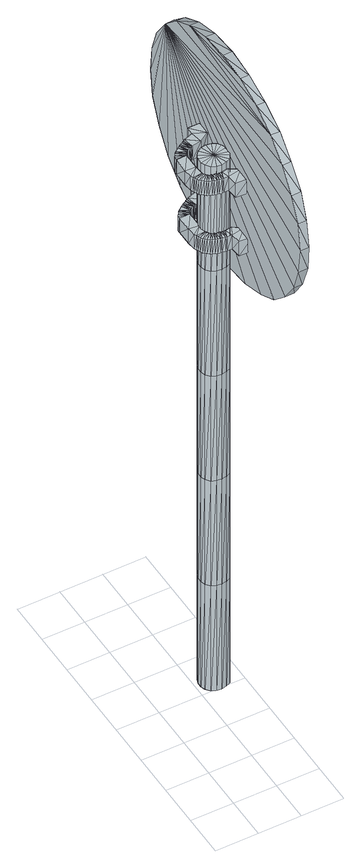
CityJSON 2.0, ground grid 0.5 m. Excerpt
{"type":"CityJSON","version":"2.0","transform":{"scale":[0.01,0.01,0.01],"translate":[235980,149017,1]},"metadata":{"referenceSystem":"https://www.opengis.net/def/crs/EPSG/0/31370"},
"CityObjects":{
"object1":{"type":"GenericCityObject","attributes":{"cluster":10,"mean_distance_to_centroid":0.0187,"new_centroid_x":235980.27,"new_centroid_y":149018.04,"mean_distance_to_camera":4.4,"H1":0,"H2":0,"Z_final":106.74,"cluster2":-1,"proj_x":235980.78,"proj_y":149016.1,"id_line":63139,"bearing_l":75.12,"distance":2.01,"orientation":"left","G_obj":255.12},"geometry":[{"type":"MultiSurface","lod":"2","boundaries":[[[0,1,2]],[[2,1,3]],[[3,1,4]],[[4,1,5]],[[5,1,6]],[[1,7,6]],[[1,8,7]],[[1,9,8]],[[1,10,9]],[[1,11,10]],[[1,12,11]],[[1,13,12]],[[1,14,13]],[[15,14,1]],[[16,15,1]],[[17,16,1]],[[18,17,1]],[[0,18,1]],[[19,20,0]],[[19,0,2]],[[21,19,2]],[[21,2,3]],[[21,3,22]],[[22,3,4]],[[22,4,23]],[[23,4,5]],[[23,5,24]],[[24,5,6]],[[24,6,25]],[[25,6,7]],[[25,7,26]],[[26,7,8]],[[26,8,27]],[[8,9,27]],[[27,9,28]],[[9,10,28]],[[10,29,28]],[[10,11,29]],[[11,30,29]],[[11,12,30]],[[30,12,31]],[[31,12,13]],[[31,13,32]],[[32,13,14]],[[32,14,33]],[[33,14,15]],[[33,15,34]],[[34,15,16]],[[34,16,35]],[[35,16,17]],[[36,35,17]],[[18,36,17]],[[20,36,18]],[[20,18,0]],[[37,38,20]],[[37,20,19]],[[39,37,19]],[[21,39,19]],[[39,21,40]],[[40,21,22]],[[40,22,41]],[[41,22,23]],[[41,23,42]],[[42,23,24]],[[42,24,43]],[[43,24,25]],[[43,25,44]],[[44,25,26]],[[26,45,44]],[[26,27,45]],[[27,46,45]],[[27,28,46]],[[28,47,46]],[[28,29,47]],[[47,29,48]],[[29,30,48]],[[48,30,49]],[[49,30,31]],[[49,31,50]],[[50,31,32]],[[50,32,51]],[[51,32,33]],[[51,33,52]],[[52,33,34]],[[52,34,53]],[[53,34,35]],[[54,53,35]],[[54,35,36]],[[38,54,36]],[[38,36,20]],[[55,56,38]],[[55,38,37]],[[57,55,37]],[[57,37,39]],[[57,39,58]],[[58,39,40]],[[58,40,59]],[[59,40,41]],[[59,41,60]],[[60,41,42]],[[60,42,61]],[[61,42,43]],[[61,43,62]],[[62,43,44]],[[44,63,62]],[[44,45,63]],[[45,64,63]],[[45,46,64]],[[46,65,64]],[[46,47,65]],[[47,66,65]],[[47,48,66]],[[66,48,67]],[[67,48,49]],[[67,49,68]],[[68,49,50]],[[68,50,69]],[[69,50,51]],[[69,51,70]],[[70,51,52]],[[70,52,71]],[[71,52,53]],[[72,71,53]],[[72,53,54]],[[56,72,54]],[[56,54,38]],[[73,74,56]],[[73,56,55]],[[75,73,55]],[[75,55,57]],[[75,57,76]],[[76,57,58]],[[76,58,77]],[[77,58,59]],[[77,59,78]],[[78,59,60]],[[78,60,79]],[[79,60,61]],[[79,61,80]],[[80,61,62]],[[62,81,80]],[[62,63,81]],[[63,82,81]],[[63,64,82]],[[64,83,82]],[[64,65,83]],[[65,84,83]],[[65,66,84]],[[84,66,85]],[[85,66,67]],[[85,67,86]],[[86,67,68]],[[86,68,87]],[[87,68,69]],[[87,69,88]],[[88,69,70]],[[88,70,89]],[[89,70,71]],[[90,89,71]],[[90,71,72]],[[74,90,72]],[[74,72,56]],[[91,92,74]],[[91,74,73]],[[93,91,73]],[[93,73,75]],[[93,75,94]],[[94,75,76]],[[94,76,95]],[[95,76,77]],[[95,77,96]],[[96,77,78]],[[96,78,97]],[[97,78,79]],[[97,79,98]],[[98,79,80]],[[80,99,98]],[[80,81,99]],[[81,100,99]],[[81,82,100]],[[82,101,100]],[[82,83,101]],[[83,102,101]],[[83,84,102]],[[102,84,103]],[[103,84,85]],[[103,85,104]],[[104,85,86]],[[104,86,105]],[[105,86,87]],[[105,87,106]],[[106,87,88]],[[106,88,107]],[[107,88,89]],[[108,107,89]],[[108,89,90]],[[92,108,90]],[[92,90,74]],[[92,91,109]],[[91,93,109]],[[93,94,109]],[[94,95,109]],[[95,96,109]],[[109,96,97]],[[109,97,98]],[[109,98,99]],[[109,99,100]],[[109,100,101]],[[109,101,102]],[[109,102,103]],[[109,103,104]],[[105,109,104]],[[106,109,105]],[[107,109,106]],[[108,109,107]],[[92,109,108]],[[110,111,112]],[[113,112,114]],[[115,112,113]],[[116,112,115]],[[117,112,116]],[[118,112,117]],[[119,112,118]],[[120,112,119]],[[121,112,120]],[[122,112,121]],[[122,123,112]],[[123,110,112]],[[111,124,112]],[[124,125,112]],[[125,126,112]],[[126,127,112]],[[127,128,112]],[[128,129,112]],[[129,130,112]],[[130,131,112]],[[112,131,132]],[[131,133,132]],[[131,134,133]],[[133,134,135]],[[133,135,136]],[[135,137,136]],[[133,136,138]],[[136,139,138]],[[136,137,139]],[[137,140,139]],[[137,135,140]],[[135,141,140]],[[135,134,141]],[[134,142,141]],[[134,131,142]],[[131,143,142]],[[131,130,143]],[[143,130,144]],[[144,130,129]],[[144,129,145]],[[145,129,128]],[[145,128,146]],[[146,127,147]],[[147,127,126]],[[147,126,148]],[[148,126,125]],[[148,125,149]],[[149,125,124]],[[150,149,124]],[[150,124,111]],[[151,150,111]],[[151,111,110]],[[152,151,110]],[[152,110,123]],[[146,128,127]],[[153,123,122]],[[154,153,122]],[[154,122,121]],[[155,154,121]],[[155,121,120]],[[156,155,120]],[[156,120,119]],[[157,156,119]],[[157,119,118]],[[157,118,158]],[[158,118,117]],[[158,117,159]],[[153,152,123]],[[159,117,116]],[[159,116,160]],[[160,116,115]],[[160,115,161]],[[161,115,113]],[[161,113,162]],[[162,113,114]],[[162,114,163]],[[163,114,112]],[[163,112,164]],[[164,112,132]],[[132,165,164]],[[132,133,165]],[[133,138,165]],[[138,139,140]],[[161,162,163]],[[160,161,163]],[[159,160,163]],[[158,159,163]],[[157,158,163]],[[156,157,163]],[[155,156,163]],[[154,155,163]],[[153,154,163]],[[153,163,152]],[[152,163,151]],[[151,163,150]],[[150,163,149]],[[149,163,148]],[[148,163,147]],[[147,163,146]],[[146,163,145]],[[145,163,144]],[[144,163,143]],[[143,163,142]],[[163,164,142]],[[142,164,165]],[[142,165,141]],[[165,140,141]],[[165,138,140]],[[166,167,168]],[[168,167,169]],[[170,168,169]],[[170,169,171]],[[170,171,172]],[[172,171,173]],[[172,173,174]],[[174,173,175]],[[174,175,176]],[[176,175,177]],[[176,177,178]],[[178,177,179]],[[178,179,180]],[[180,179,181]],[[180,181,182]],[[182,181,183]],[[182,183,184]],[[184,183,185]],[[184,185,186]],[[186,185,187]],[[186,187,188]],[[188,187,189]],[[188,189,190]],[[190,189,191]],[[192,190,191]],[[192,191,193]],[[194,192,193]],[[194,193,195]],[[196,194,195]],[[196,195,197]],[[198,196,197]],[[198,197,199]],[[200,198,199]],[[200,199,201]],[[202,200,201]],[[202,201,203]],[[204,202,203]],[[204,203,205]],[[206,204,205]],[[206,205,207]],[[208,206,207]],[[208,207,209]],[[210,208,209]],[[210,209,211]],[[212,210,211]],[[212,211,213]],[[214,212,213]],[[214,213,215]],[[216,214,215]],[[216,215,217]],[[216,217,218]],[[218,217,219]],[[218,219,220]],[[220,219,221]],[[220,221,222]],[[222,221,223]],[[222,223,224]],[[224,223,225]],[[224,225,226]],[[226,225,227]],[[226,227,228]],[[228,227,229]],[[228,229,230]],[[230,229,231]],[[230,231,232]],[[232,231,233]],[[232,233,234]],[[234,233,235]],[[234,235,236]],[[236,235,237]],[[238,236,237]],[[238,237,239]],[[238,239,240]],[[240,239,241]],[[241,242,240]],[[241,243,242]],[[242,243,244]],[[244,243,245]],[[244,245,246]],[[246,245,247]],[[246,247,248]],[[248,247,249]],[[248,249,250]],[[250,249,251]],[[250,251,252]],[[252,251,253]],[[252,253,254]],[[254,253,255]],[[254,255,256]],[[256,255,257]],[[256,257,258]],[[258,257,259]],[[258,259,260]],[[260,259,261]],[[260,261,262]],[[262,261,263]],[[262,263,264]],[[264,263,265]],[[264,265,266]],[[266,265,267]],[[266,267,268]],[[268,267,269]],[[269,270,268]],[[269,271,270]],[[271,272,270]],[[271,273,272]],[[273,274,272]],[[273,275,274]],[[275,276,274]],[[275,277,276]],[[277,278,276]],[[277,279,278]],[[279,280,278]],[[279,281,280]],[[281,282,280]],[[281,283,282]],[[283,284,282]],[[283,285,284]],[[285,286,284]],[[285,287,286]],[[287,288,286]],[[287,289,288]],[[289,290,288]],[[289,291,290]],[[290,291,292]],[[292,291,293]],[[292,293,294]],[[294,293,295]],[[294,295,296]],[[296,295,297]],[[296,297,298]],[[298,297,299]],[[298,299,300]],[[300,299,301]],[[300,301,302]],[[302,301,303]],[[302,303,304]],[[304,303,305]],[[304,305,306]],[[306,305,307]],[[306,307,308]],[[308,307,309]],[[308,309,310]],[[310,309,311]],[[310,311,312]],[[312,311,313]],[[313,166,312]],[[313,167,166]],[[169,167,313]],[[169,313,171]],[[171,313,311]],[[173,171,311]],[[173,311,309]],[[175,173,309]],[[175,309,307]],[[177,175,307]],[[177,307,305]],[[179,177,305]],[[179,305,303]],[[181,179,303]],[[181,303,301]],[[183,181,301]],[[183,301,299]],[[183,299,297]],[[185,183,297]],[[185,297,295]],[[187,185,295]],[[187,295,293]],[[189,187,293]],[[189,293,291]],[[189,291,289]],[[189,289,287]],[[191,189,287]],[[191,287,285]],[[193,191,285]],[[195,193,285]],[[195,285,283]],[[197,195,283]],[[199,197,283]],[[201,199,283]],[[201,283,281]],[[203,201,281]],[[205,203,281]],[[205,281,279]],[[205,279,207]],[[207,279,209]],[[209,279,277]],[[209,277,211]],[[211,277,275]],[[211,275,213]],[[213,275,273]],[[213,273,215]],[[215,273,271]],[[215,271,217]],[[217,271,219]],[[219,271,269]],[[219,269,221]],[[221,269,267]],[[221,267,223]],[[223,267,265]],[[223,265,225]],[[225,265,263]],[[225,263,261]],[[225,261,227]],[[227,261,259]],[[227,259,229]],[[229,259,257]],[[229,257,255]],[[229,255,231]],[[231,255,253]],[[231,253,233]],[[233,253,251]],[[233,251,235]],[[251,249,235]],[[235,249,247]],[[235,247,237]],[[247,245,237]],[[237,245,243]],[[237,243,239]],[[239,243,241]],[[238,240,242]],[[168,312,166]],[[170,312,168]],[[170,310,312]],[[172,310,170]],[[172,308,310]],[[174,308,172]],[[174,306,308]],[[176,306,174]],[[176,304,306]],[[178,304,176]],[[178,302,304]],[[180,302,178]],[[180,300,302]],[[182,300,180]],[[182,298,300]],[[182,296,298]],[[184,296,182]],[[184,294,296]],[[186,294,184]],[[186,292,294]],[[188,292,186]],[[188,290,292]],[[188,288,290]],[[188,286,288]],[[190,286,188]],[[190,284,286]],[[192,284,190]],[[194,284,192]],[[194,282,284]],[[196,282,194]],[[198,282,196]],[[200,282,198]],[[200,280,282]],[[202,280,200]],[[204,280,202]],[[204,278,280]],[[204,206,278]],[[206,208,278]],[[208,276,278]],[[208,210,276]],[[210,274,276]],[[210,212,274]],[[212,272,274]],[[212,214,272]],[[214,270,272]],[[214,216,270]],[[216,218,270]],[[218,268,270]],[[218,220,268]],[[220,266,268]],[[220,222,266]],[[222,264,266]],[[222,224,264]],[[224,262,264]],[[224,260,262]],[[224,226,260]],[[226,258,260]],[[226,228,258]],[[228,256,258]],[[228,254,256]],[[228,230,254]],[[230,252,254]],[[230,232,252]],[[232,250,252]],[[232,234,250]],[[250,234,248]],[[234,246,248]],[[234,236,246]],[[246,236,244]],[[236,242,244]],[[236,238,242]],[[314,315,316]],[[316,315,317]],[[318,316,317]],[[318,317,319]],[[318,319,320]],[[320,319,321]],[[320,321,322]],[[322,321,323]],[[322,323,324]],[[324,323,325]],[[324,325,326]],[[326,325,327]],[[326,327,328]],[[328,327,329]],[[328,329,330]],[[330,329,331]],[[330,331,332]],[[332,331,333]],[[332,333,334]],[[334,333,335]],[[334,335,336]],[[336,335,337]],[[336,337,338]],[[338,337,339]],[[340,338,339]],[[340,339,341]],[[342,340,341]],[[342,341,343]],[[344,342,343]],[[344,343,345]],[[346,344,345]],[[346,345,347]],[[348,346,347]],[[348,347,349]],[[350,348,349]],[[350,349,351]],[[352,350,351]],[[352,351,353]],[[354,352,353]],[[354,353,355]],[[356,354,355]],[[356,355,357]],[[358,356,357]],[[358,357,359]],[[360,358,359]],[[360,359,361]],[[362,360,361]],[[362,361,363]],[[364,362,363]],[[364,363,365]],[[364,365,366]],[[366,365,367]],[[366,367,368]],[[368,367,369]],[[368,369,370]],[[370,369,371]],[[370,371,372]],[[372,371,373]],[[372,373,374]],[[374,373,375]],[[374,375,376]],[[376,375,377]],[[376,377,378]],[[378,377,379]],[[378,379,380]],[[380,379,381]],[[380,381,382]],[[382,381,383]],[[382,383,384]],[[384,383,385]],[[386,384,385]],[[386,385,387]],[[386,387,388]],[[388,387,389]],[[389,390,388]],[[389,391,390]],[[390,391,392]],[[392,391,393]],[[392,393,394]],[[394,393,395]],[[394,395,396]],[[396,395,397]],[[396,397,398]],[[398,397,399]],[[398,399,400]],[[400,399,401]],[[400,401,402]],[[402,401,403]],[[402,403,404]],[[404,403,405]],[[404,405,406]],[[406,405,407]],[[406,407,408]],[[408,407,409]],[[408,409,410]],[[410,409,411]],[[410,411,412]],[[412,411,413]],[[412,413,414]],[[414,413,415]],[[414,415,416]],[[416,415,417]],[[417,418,416]],[[417,419,418]],[[419,420,418]],[[419,421,420]],[[421,422,420]],[[421,423,422]],[[423,424,422]],[[423,425,424]],[[425,426,424]],[[425,427,426]],[[427,428,426]],[[427,429,428]],[[429,430,428]],[[429,431,430]],[[431,432,430]],[[431,433,432]],[[433,434,432]],[[433,435,434]],[[435,436,434]],[[435,437,436]],[[437,438,436]],[[437,439,438]],[[438,439,440]],[[440,439,441]],[[440,441,442]],[[442,441,443]],[[442,443,444]],[[444,443,445]],[[444,445,446]],[[446,445,447]],[[446,447,448]],[[448,447,449]],[[448,449,450]],[[450,449,451]],[[450,451,452]],[[452,451,453]],[[452,453,454]],[[454,453,455]],[[454,455,456]],[[456,455,457]],[[456,457,458]],[[458,457,459]],[[458,459,460]],[[460,459,461]],[[461,314,460]],[[461,315,314]],[[317,315,461]],[[317,461,319]],[[319,461,459]],[[321,319,459]],[[321,459,457]],[[323,321,457]],[[323,457,455]],[[325,323,455]],[[325,455,453]],[[327,325,453]],[[327,453,451]],[[329,327,451]],[[329,451,449]],[[331,329,449]],[[331,449,447]],[[331,447,445]],[[333,331,445]],[[333,445,443]],[[335,333,443]],[[335,443,441]],[[337,335,441]],[[337,441,439]],[[337,439,437]],[[337,437,435]],[[339,337,435]],[[339,435,433]],[[341,339,433]],[[343,341,433]],[[343,433,431]],[[345,343,431]],[[347,345,431]],[[349,347,431]],[[349,431,429]],[[351,349,429]],[[353,351,429]],[[353,429,427]],[[353,427,355]],[[355,427,357]],[[357,427,425]],[[357,425,359]],[[359,425,423]],[[359,423,361]],[[361,423,421]],[[361,421,363]],[[363,421,419]],[[363,419,365]],[[365,419,367]],[[367,419,417]],[[367,417,369]],[[369,417,415]],[[369,415,371]],[[371,415,413]],[[371,413,373]],[[373,413,411]],[[373,411,409]],[[373,409,375]],[[375,409,407]],[[375,407,377]],[[377,407,405]],[[377,405,403]],[[377,403,379]],[[379,403,401]],[[379,401,381]],[[381,401,399]],[[381,399,383]],[[399,397,383]],[[383,397,395]],[[383,395,385]],[[395,393,385]],[[385,393,391]],[[385,391,387]],[[387,391,389]],[[386,388,390]],[[316,460,314]],[[318,460,316]],[[318,458,460]],[[320,458,318]],[[320,456,458]],[[322,456,320]],[[322,454,456]],[[324,454,322]],[[324,452,454]],[[326,452,324]],[[326,450,452]],[[328,450,326]],[[328,448,450]],[[330,448,328]],[[330,446,448]],[[330,444,446]],[[332,444,330]],[[332,442,444]],[[334,442,332]],[[334,440,442]],[[336,440,334]],[[336,438,440]],[[336,436,438]],[[336,434,436]],[[338,434,336]],[[338,432,434]],[[340,432,338]],[[342,432,340]],[[342,430,432]],[[344,430,342]],[[346,430,344]],[[348,430,346]],[[348,428,430]],[[350,428,348]],[[352,428,350]],[[352,426,428]],[[352,354,426]],[[354,356,426]],[[356,424,426]],[[356,358,424]],[[358,422,424]],[[358,360,422]],[[360,420,422]],[[360,362,420]],[[362,418,420]],[[362,364,418]],[[364,366,418]],[[366,416,418]],[[366,368,416]],[[368,414,416]],[[368,370,414]],[[370,412,414]],[[370,372,412]],[[372,410,412]],[[372,408,410]],[[372,374,408]],[[374,406,408]],[[374,376,406]],[[376,404,406]],[[376,402,404]],[[376,378,402]],[[378,400,402]],[[378,380,400]],[[380,398,400]],[[380,382,398]],[[398,382,396]],[[382,394,396]],[[382,384,394]],[[394,384,392]],[[384,390,392]],[[384,386,390]]]}]}
},
"vertices":[
[72,181,1],[72,164,1],[66,180,1],[61,177,1],[57,173,1],[55,167,1],[55,161,1],[57,156,1],[61,151,1],[66,149,1],[72,148,1],[78,149,1],[83,151,1],[86,156,1],[88,161,1],[88,167,1],[86,173,1],[83,177,1],[78,180,1],[66,180,150],[72,181,150],[61,177,150],[57,173,150],[55,167,150],[55,161,150],[57,156,150],[61,151,150],[66,149,150],[72,148,150],[78,149,150],[83,151,150],[86,156,150],[88,161,150],[88,167,150],[86,173,150],[83,177,150],[78,180,150],[66,180,299],[72,181,299],[61,177,299],[57,173,299],[55,167,299],[55,161,299],[57,156,299],[61,151,299],[66,149,299],[72,148,299],[78,149,299],[83,151,299],[86,156,299],[88,161,299],[88,167,299],[86,173,299],[83,177,299],[78,180,299],[66,180,448],[72,181,448],[61,177,448],[57,173,448],[55,167,448],[55,161,448],[57,156,448],[61,151,448],[66,149,448],[72,148,448],[78,149,448],[83,151,448],[86,156,448],[88,161,448],[88,167,448],[86,173,448],[83,177,448],[78,180,448],[66,180,597],[72,181,597],[61,177,597],[57,173,597],[55,167,597],[55,161,597],[57,156,597],[61,151,597],[66,149,597],[72,148,597],[78,149,597],[83,151,597],[86,156,597],[88,161,597],[88,167,597],[86,173,597],[83,177,597],[78,180,597],[66,180,746],[72,181,746],[61,177,746],[57,173,746],[55,167,746],[55,161,746],[57,156,746],[61,151,746],[66,149,746],[72,148,746],[78,149,746],[83,151,746],[86,156,746],[88,161,746],[88,167,746],[86,173,746],[83,177,746],[78,180,746],[72,164,746],[90,101,593],[89,73,610],[85,285,822],[86,314,763],[85,303,794],[87,318,728],[87,314,694],[88,303,662],[88,285,634],[89,262,610],[89,234,593],[90,202,581],[90,167,577],[90,133,581],[89,50,634],[89,32,662],[88,21,694],[88,17,728],[87,21,763],[86,32,794],[86,50,822],[85,73,846],[85,262,846],[84,234,864],[85,101,864],[85,133,875],[84,202,875],[84,167,879],[95,202,875],[95,167,879],[95,133,875],[95,101,864],[96,73,846],[96,50,823],[97,32,795],[97,21,763],[98,17,728],[99,21,694],[99,32,662],[100,50,634],[100,73,611],[100,101,593],[100,133,581],[100,168,577],[100,202,581],[100,234,593],[99,262,611],[99,285,634],[98,303,662],[98,314,694],[97,318,728],[96,314,763],[96,303,795],[95,285,823],[95,262,846],[95,234,864],[94,219,652],[94,219,632],[77,219,652],[77,219,632],[77,210,652],[77,210,632],[66,206,652],[66,206,632],[64,205,652],[64,205,632],[62,204,652],[62,204,632],[61,203,652],[61,203,632],[59,202,652],[59,202,632],[57,201,652],[57,201,632],[56,200,652],[56,200,632],[54,199,652],[54,199,632],[49,195,652],[49,195,632],[48,194,652],[48,194,632],[47,193,652],[47,193,632],[46,191,652],[46,191,632],[45,190,652],[45,190,632],[44,188,652],[44,188,632],[44,186,652],[44,186,632],[44,185,652],[44,185,632],[44,167,652],[44,167,632],[45,158,652],[45,158,632],[46,155,652],[46,155,632],[47,153,652],[47,153,632],[48,151,652],[48,151,632],[49,148,652],[49,148,632],[51,147,652],[51,147,632],[53,145,652],[53,145,632],[55,143,652],[55,143,632],[57,142,652],[57,142,632],[60,141,652],[60,141,632],[62,140,652],[62,140,632],[65,139,652],[65,139,632],[67,139,652],[67,139,632],[70,138,652],[70,138,632],[72,138,652],[72,138,632],[78,138,652],[78,138,632],[79,126,652],[79,126,632],[94,125,652],[94,125,632],[94,141,652],[94,141,632],[83,148,652],[83,148,632],[75,147,652],[75,147,632],[74,147,652],[74,147,632],[72,147,652],[72,147,632],[70,147,652],[70,147,632],[69,148,652],[69,148,632],[67,148,652],[67,148,632],[65,148,652],[65,148,632],[64,149,652],[64,149,632],[63,149,652],[63,149,632],[62,149,652],[62,149,632],[61,150,652],[61,150,632],[60,151,652],[60,151,632],[59,152,652],[59,152,632],[58,154,652],[58,154,632],[57,155,652],[57,155,632],[57,156,652],[57,156,632],[56,166,652],[56,166,632],[56,185,652],[56,185,632],[56,186,652],[56,186,632],[57,187,652],[57,187,632],[57,188,652],[57,188,632],[58,189,652],[58,189,632],[58,190,652],[58,190,632],[59,190,652],[59,190,632],[60,191,652],[60,191,632],[61,192,652],[61,192,632],[62,192,652],[62,192,632],[64,193,652],[64,193,632],[65,193,652],[65,193,632],[66,193,652],[66,193,632],[67,194,652],[67,194,632],[68,194,652],[68,194,632],[79,196,652],[79,196,632],[91,203,652],[91,203,632],[90,219,737],[90,219,717],[73,219,737],[73,219,717],[73,210,737],[73,210,717],[62,206,737],[62,206,717],[60,205,737],[60,205,717],[58,204,737],[58,204,717],[57,203,737],[57,203,717],[55,202,737],[55,202,717],[53,201,737],[53,201,717],[52,200,737],[52,200,717],[50,199,737],[50,199,717],[45,195,737],[45,195,717],[44,194,737],[44,194,717],[43,193,737],[43,193,717],[42,191,737],[42,191,717],[41,190,737],[41,190,717],[40,188,737],[40,188,717],[40,186,737],[40,186,717],[40,185,737],[40,185,717],[40,167,737],[40,167,717],[41,158,737],[41,158,717],[42,155,737],[42,155,717],[43,153,737],[43,153,717],[44,151,737],[44,151,717],[45,148,737],[45,148,717],[47,147,737],[47,147,717],[49,145,737],[49,145,717],[51,143,737],[51,143,717],[53,142,737],[53,142,717],[56,141,737],[56,141,717],[58,140,737],[58,140,717],[61,139,737],[61,139,717],[63,139,737],[63,139,717],[66,138,737],[66,138,717],[68,138,737],[68,138,717],[74,138,737],[74,138,717],[75,126,737],[75,126,717],[90,125,737],[90,125,717],[90,141,737],[90,141,717],[79,148,737],[79,148,717],[71,147,737],[71,147,717],[70,147,737],[70,147,717],[68,147,737],[68,147,717],[66,147,737],[66,147,717],[65,148,737],[65,148,717],[63,148,737],[63,148,717],[61,148,737],[61,148,717],[60,149,737],[60,149,717],[59,149,737],[59,149,717],[58,149,737],[58,149,717],[57,150,737],[57,150,717],[56,151,737],[56,151,717],[55,152,737],[55,152,717],[54,154,737],[54,154,717],[53,155,737],[53,155,717],[53,156,737],[53,156,717],[52,166,737],[52,166,717],[52,185,737],[52,185,717],[52,186,737],[52,186,717],[53,187,737],[53,187,717],[53,188,737],[53,188,717],[54,189,737],[54,189,717],[54,190,737],[54,190,717],[55,190,737],[55,190,717],[56,191,737],[56,191,717],[57,192,737],[57,192,717],[58,192,737],[58,192,717],[60,193,737],[60,193,717],[61,193,737],[61,193,717],[62,193,737],[62,193,717],[63,194,737],[63,194,717],[64,194,737],[64,194,717],[75,196,737],[75,196,717],[87,203,737],[87,203,717]
]}
